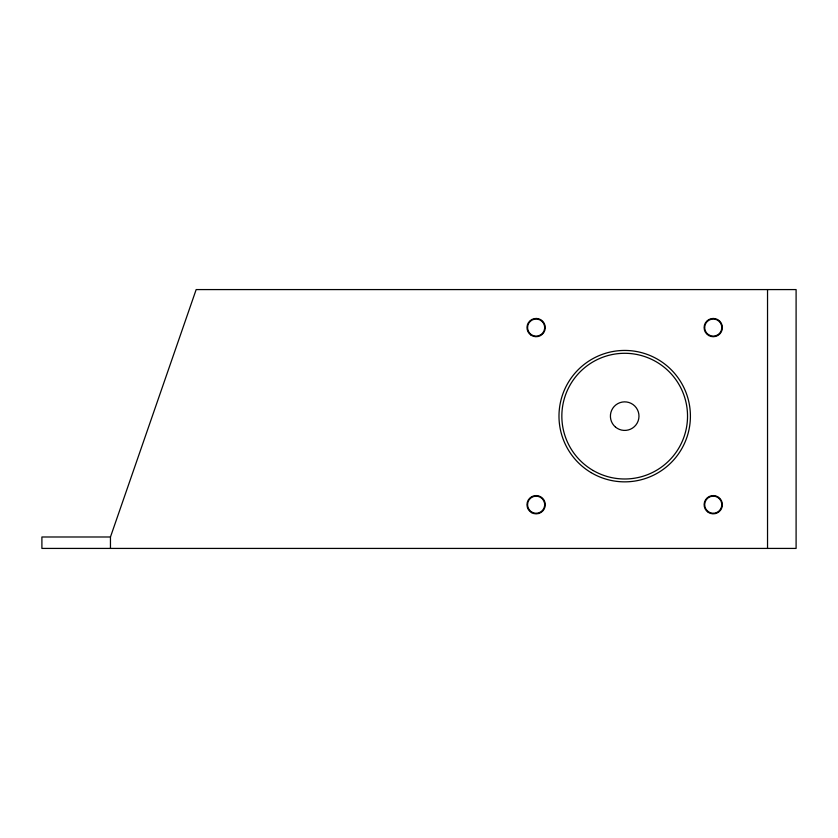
<?xml version="1.0" encoding="UTF-8"?>
<svg xmlns="http://www.w3.org/2000/svg" width="838" height="838" viewBox="0 0 838 838"><rect width="100%" height="100%" fill="white"/><g stroke="black" fill="none" stroke-linecap="round" stroke-linejoin="round"><path stroke-width="1.26" d="M110.459 536.99L196.165 289.581L796.1 289.581L796.1 548.419L41.9 548.419L41.9 536.99L110.459 536.99L110.459 548.419M767.535 289.581L767.535 548.419M531.177 335.263A9.145 9.145 0 0 0 545.255 328.035A9.145 9.145 0 0 0 531.952 319.446A9.145 9.145 0 0 0 531.177 335.263M708.686 335.504A9.145 9.145 0 0 0 722.398 327.585A9.145 9.145 0 0 0 708.686 319.666A9.145 9.145 0 0 0 708.686 335.504M531.554 512.626A9.145 9.145 0 0 0 545.276 504.706A9.145 9.145 0 0 0 531.554 496.787A9.145 9.145 0 0 0 531.554 512.626M591.073 472.601A65.71 65.71 0 0 0 690.397 417.031A65.71 65.71 0 0 0 592.613 358.8A65.71 65.71 0 0 0 591.073 472.601M708.299 512.385A9.145 9.145 0 0 0 722.387 505.146A9.145 9.145 0 0 0 709.074 496.578A9.145 9.145 0 0 0 708.299 512.385M530.946 511.536A8.569 8.569 0 0 0 544.637 505.775A8.569 8.569 0 0 0 532.8 496.808A8.569 8.569 0 0 0 530.946 511.536M615.448 427.034A14.288 14.288 0 0 0 638.745 418.707A14.288 14.288 0 0 0 619.879 402.69A14.288 14.288 0 0 0 615.448 427.034M708.655 334.812A8.569 8.569 0 0 0 721.811 327.951A8.569 8.569 0 0 0 709.294 319.98A8.569 8.569 0 0 0 708.655 334.812M593.262 470.568A62.85 62.85 0 0 0 687.537 416.14A62.85 62.85 0 0 0 593.262 361.712A62.85 62.85 0 0 0 593.262 470.568M531.261 334.634A8.569 8.569 0 0 0 544.669 328.276A8.569 8.569 0 0 0 532.465 319.833A8.569 8.569 0 0 0 531.261 334.634M707.775 511.295A8.569 8.569 0 0 0 721.696 506.152A8.569 8.569 0 0 0 710.278 496.662A8.569 8.569 0 0 0 707.775 511.295"/></g></svg>
